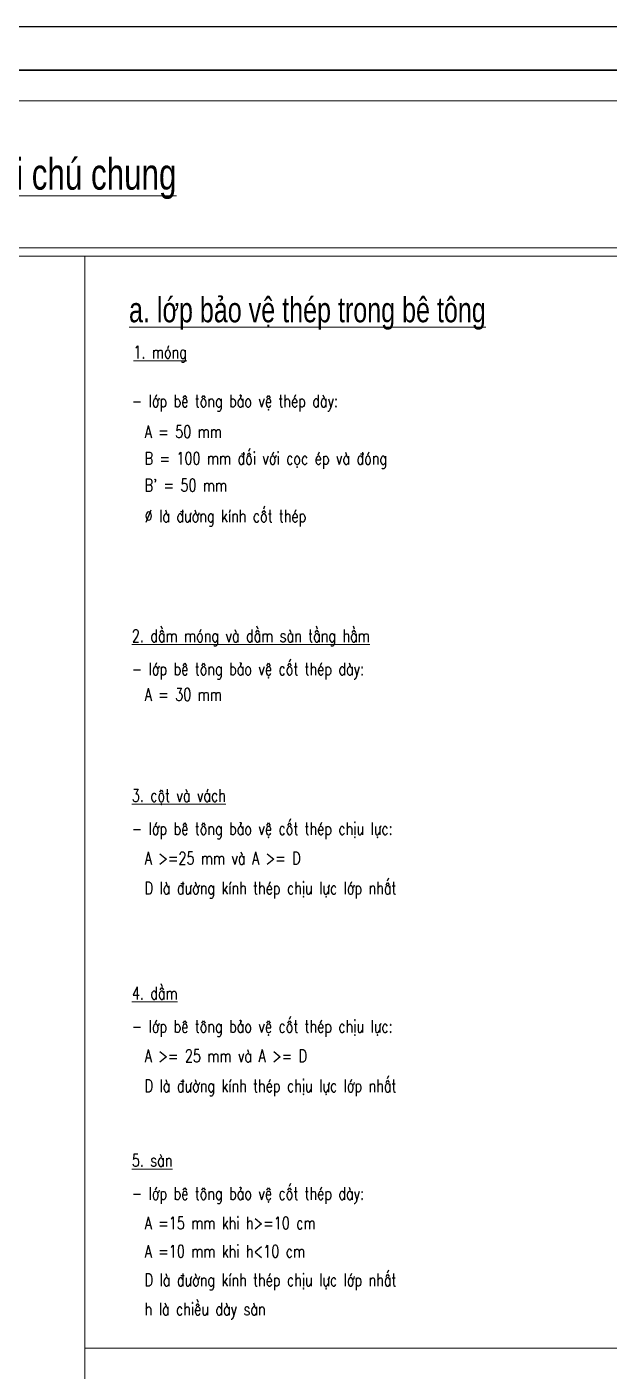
# Model space of a CAD drawing. Extents: x -1855204 to -1466800, y -1308584 to -996495.
# Drawn here: x -1725003 to -1715691, y -1039159 to -1017655 of the extents above; entities that cross this region are included whole.
import ezdxf
from ezdxf.enums import TextEntityAlignment as Align

# ---------------------------------------------------------------- set-up
doc = ezdxf.new("R2010")
doc.units = 0
doc.header["$LTSCALE"] = 150
for name, color, linetype, lineweight in [('05.Text', 253, 'Continuous', 18), ('11.Khung bo', 32, 'Continuous', 50), ('12.Khung', 36, 'Continuous', 25), ('LS-TEXT', 60, 'Continuous', 20), ('LS-THAY', 7, 'Continuous', 20)]:
    doc.layers.add(name, color=color, linetype=linetype, lineweight=lineweight)
doc.styles.add('KCVN-LEADER', font='vnromadi.shx', dxfattribs={"width": 0.7, "height": 4})
doc.styles.add('vnsimpli', font='vnsimli.shx', dxfattribs={"width": 0.75})

# ---------------------------------------------------------------- blocks, each defined once
blk = doc.blocks.new('100')
at = {"layer": '11.Khung bo', "const_width": 26.7}
blk.add_lwpolyline([(1860913, -945240), (1860913, -916940), (1896063, -916940), (1896063, -945240)], close=True, dxfattribs=at)
at = {"layer": '12.Khung', "color": 1}
blk.add_lwpolyline([(1901579, -945940), (1901579, -916240), (1859580, -916240), (1859580, -945940)], close=True, dxfattribs=at)

msp = doc.modelspace()

# ---------------------------------------------------------------- linework, layer by layer
at = {"layer": 'LS-THAY'}
for p, q in [((-1740520.2, -1021191.2), (-1707630.7, -1021191.2)), ((-1740520.2, -1021321.3), (-1707630.7, -1021321.3)), ((-1724075.5, -1046205.7), (-1724075.5, -1021321.3)), ((-1724075.5, -1038792.4), (-1707630.7, -1038792.4))]:
    msp.add_line(p, q, dxfattribs=at)
msp.add_lwpolyline([(-1740520.2, -1018838.5), (-1707630.7, -1018838.5), (-1707630.7, -1046205.7), (-1740520.2, -1046205.7)], close=True, dxfattribs=at)

# ---------------------------------------------------------------- block references
at = {"layer": '05.Text', "xscale": 0.991454545641318, "yscale": 0.991454545641318, "zscale": 0.9914545456793755}
msp.add_blockref('100', (-3586967.9, -109244.2), dxfattribs=at)

# ---------------------------------------------------------------- texts
at = {"layer": 'LS-TEXT', "style": 'KCVN-LEADER', "width": 0.75}
msp.add_text('%%Ughi chó chung', height=500, dxfattribs=at).set_placement((-1724172.4, -1020258.8), align=Align.CENTER)
at = {"layer": 'LS-TEXT', "color": 60, "style": 'KCVN-LEADER', "width": 0.75}
msp.add_text('%%Ua. líp b¶o vÖ thÐp trong bª t«ng', height=400, dxfattribs=at).set_placement((-1723369, -1022380.3))
at = {"layer": 'LS-TEXT', "style": 'vnsimpli', "width": 0.75}
for s, p in [('%%U1. mãng', (-1723299.6, -1022957.6)), ('%%U2. dÇm mãng vµ dÇm sµn tÇng hÇm', (-1723324.9, -1027495.1)), ('%%U3. cét vµ v¸ch', (-1723324.9, -1030049.9)), ('%%U4. dÇm', (-1723324.9, -1033212.8)), ('%%U5. sµn', (-1723324.9, -1035885.7))]:
    msp.add_text(s, height=200, dxfattribs=at).set_placement(p)
for s, p in [('- líp bª t«ng b¶o vÖ thÐp dµy:', (-1723324.9, -1023639.6)), ('  A = 50 mm', (-1723324.9, -1024130)), ('  B = 100 mm ®èi víi cäc Ðp vµ ®ãng', (-1723324.9, -1024556.6)), ("  B' = 50 mm ", (-1723324.9, -1024986.4)), ('  %%C lµ ®\xadêng kÝnh cèt thÐp', (-1723324.9, -1025479)), ('- líp bª t«ng b¶o vÖ cèt thÐp dµy:', (-1723324.9, -1027925.8)), ('  A = 30 mm', (-1723324.9, -1028333.6)), ('- líp bª t«ng b¶o vÖ cèt thÐp chÞu lùc:', (-1723324.9, -1030480.5)), ('  A >=25 mm vµ A >= D', (-1723324.9, -1030953.3)), ('  D lµ ®\xadêng kÝnh thÐp chÞu lùc líp nhÊt', (-1723324.9, -1031431)), ('- líp bª t«ng b¶o vÖ cèt thÐp chÞu lùc:', (-1723324.9, -1033643.4)), ('  A >= 25 mm vµ A >= D', (-1723324.9, -1034116.2)), ('  D lµ ®\xadêng kÝnh thÐp chÞu lùc líp nhÊt', (-1723324.9, -1034593.9)), ('- líp bª t«ng b¶o vÖ cèt thÐp dµy:', (-1723324.9, -1036316.3)), ('  A =15 mm khi h>=10 cm', (-1723324.9, -1036789.1)), ('  A =10 mm khi h<10 cm', (-1723324.9, -1037242)), ('  D lµ ®\xadêng kÝnh thÐp chÞu lùc líp nhÊt', (-1723324.9, -1037699.5)), ('  h lµ chiÒu dµy sµn', (-1723324.9, -1038165.4))]:
    msp.add_text(s, height=200, dxfattribs=at).set_placement(p, align=Align.MIDDLE_LEFT)

doc.saveas('drawing.dxf')
